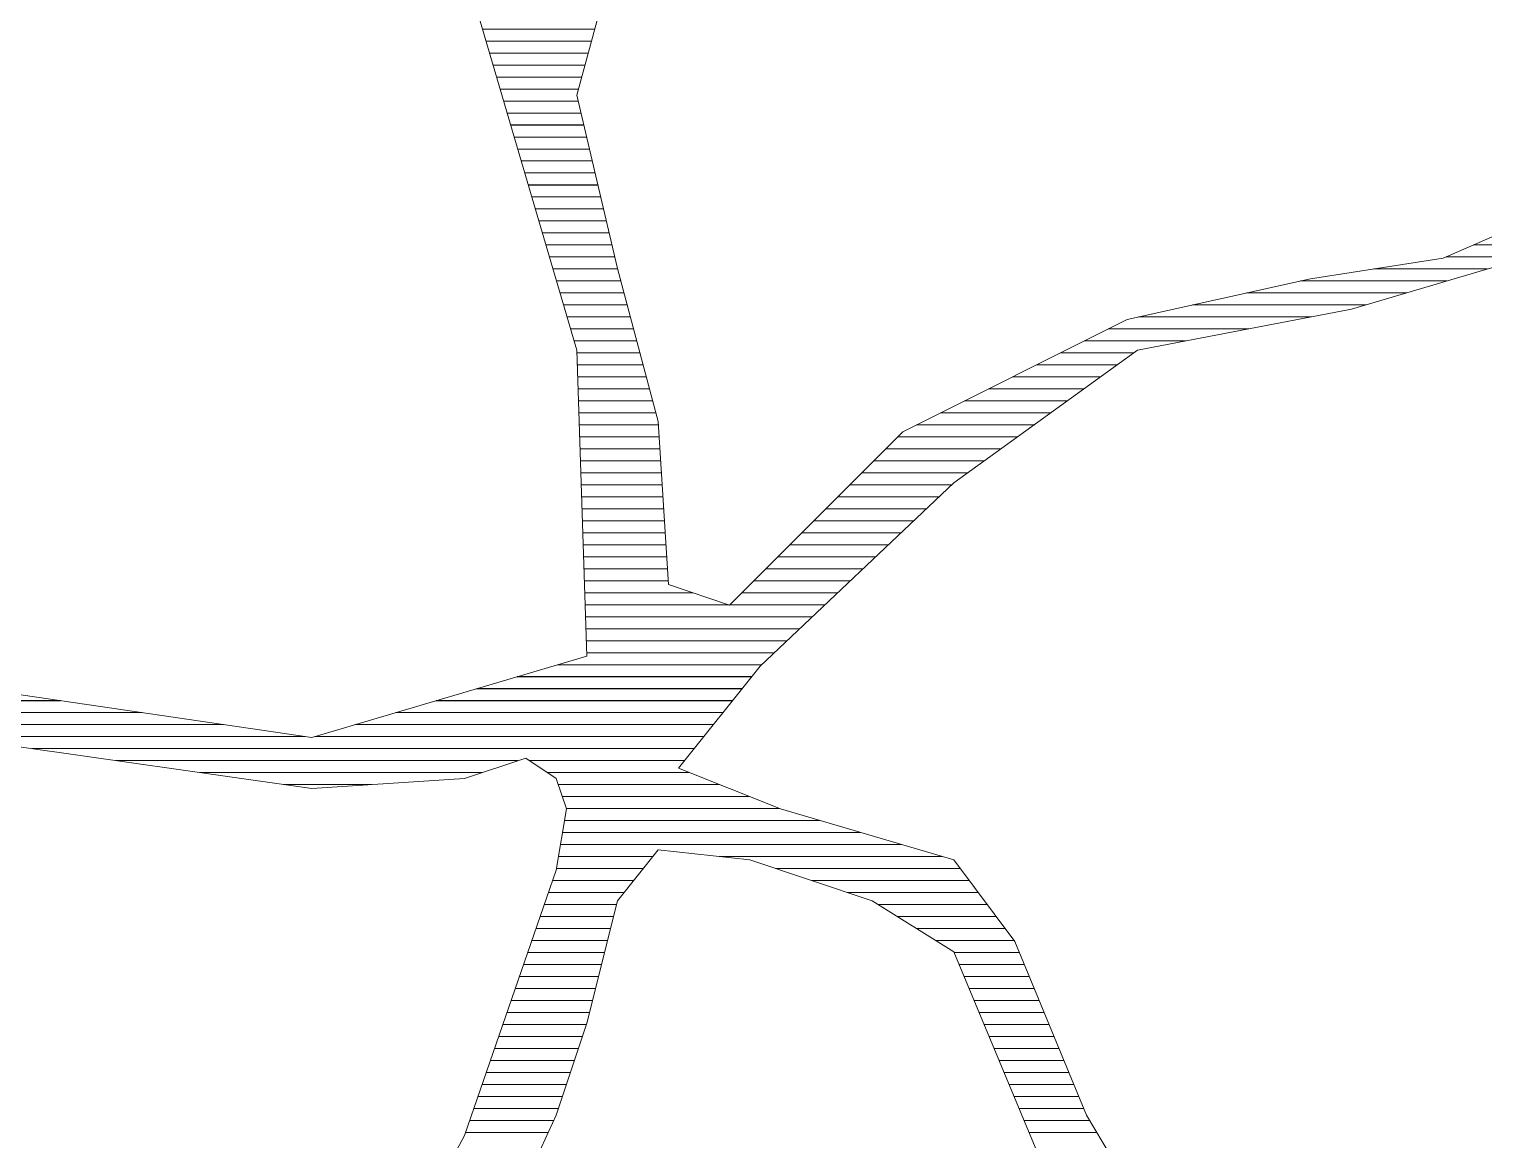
# Model space of a CAD drawing. Header units: centimetres. Extents: x 867 to 19881, y 2761 to 6151.
# Drawn here: x 2274.33 to 2297.76, y 4701.23 to 4719.11 of the extents above; entities that cross this region are included whole.
import ezdxf

# ---------------------------------------------------------------- set-up
doc = ezdxf.new("R2010")
doc.units = ezdxf.units.CM
doc.layers.add('PLAN TEFRİŞLER', color=7, linetype='Continuous', lineweight=0)

# ---------------------------------------------------------------- blocks, each defined once
blk = doc.blocks.new('*X64-flat-121')
at = {"color": 0}
for p, q in [((2865.85, 2783.32), (2881.03, 2783.32)), ((2866.32, 2781.69), (2880.59, 2781.69)), ((2866.8, 2780.07), (2880.15, 2780.07)), ((2867.28, 2778.44), (2879.7, 2778.44)), ((2867.75, 2776.81), (2879.26, 2776.81)), ((2868.23, 2775.19), (2878.82, 2775.19)), ((2868.7, 2773.56), (2878.78, 2773.56)), ((2869.18, 2771.93), (2879.16, 2771.93)), ((2869.66, 2770.31), (2879.55, 2770.31)), ((2870.13, 2768.68), (2879.93, 2768.68)), ((2870.61, 2767.05), (2880.31, 2767.05)), ((2871.09, 2765.43), (2880.69, 2765.43)), ((2871.56, 2763.8), (2881.08, 2763.8)), ((2872.04, 2762.17), (2881.46, 2762.17)), ((2872.51, 2760.55), (2881.84, 2760.55)), ((2872.99, 2758.92), (2882.23, 2758.92)), ((2873.47, 2757.29), (2882.61, 2757.29)), ((2873.94, 2755.67), (2882.99, 2755.67)), ((2874.42, 2754.04), (2883.37, 2754.04)), ((2874.89, 2752.41), (2883.76, 2752.41)), ((2996.59, 2752.41), (3007.68, 2752.41)), ((3000.31, 2754.04), (3013.17, 2754.04)), ((2875.37, 2750.79), (2884.14, 2750.79)), ((2986.79, 2750.79), (3002.19, 2750.79)), ((2875.85, 2749.16), (2884.57, 2749.16)), ((2976.82, 2749.16), (2996.7, 2749.16)), ((2876.32, 2747.53), (2885.01, 2747.53)), ((2969.5, 2747.53), (2991.21, 2747.53)), ((2876.8, 2745.91), (2885.44, 2745.91)), ((2877.27, 2744.28), (2885.88, 2744.28)), ((2954.86, 2744.28), (2978.29, 2744.28)), ((2962.18, 2745.91), (2985.72, 2745.91)), ((2877.75, 2742.65), (2886.31, 2742.65)), ((2950.74, 2742.65), (2969.75, 2742.65)), ((2878.23, 2741.03), (2886.74, 2741.03)), ((2947.48, 2741.03), (2961.21, 2741.03)), ((2878.6, 2739.4), (2887.18, 2739.4)), ((2944.23, 2739.4), (2954.15, 2739.4)), ((2878.66, 2737.77), (2887.61, 2737.77)), ((2940.98, 2737.77), (2951.9, 2737.77)), ((2878.71, 2736.15), (2888.05, 2736.15)), ((2878.77, 2734.52), (2888.48, 2734.52)), ((2934.47, 2734.52), (2947.39, 2734.52)), ((2937.72, 2736.15), (2949.64, 2736.15)), ((2878.82, 2732.89), (2888.91, 2732.89)), ((2931.22, 2732.89), (2945.14, 2732.89)), ((2878.88, 2731.27), (2889.35, 2731.27)), ((2927.96, 2731.27), (2942.89, 2731.27)), ((2878.93, 2729.64), (2889.69, 2729.64)), ((2924.71, 2729.64), (2940.63, 2729.64)), ((2878.98, 2728.01), (2889.79, 2728.01)), ((2922.16, 2728.01), (2938.38, 2728.01)), ((2879.04, 2726.39), (2889.89, 2726.39)), ((2879.09, 2724.76), (2889.99, 2724.76)), ((2918.9, 2724.76), (2933.88, 2724.76)), ((2920.53, 2726.39), (2936.13, 2726.39)), ((2879.15, 2723.13), (2890.09, 2723.13)), ((2917.28, 2723.13), (2931.62, 2723.13)), ((2879.2, 2721.5), (2890.2, 2721.5)), ((2915.65, 2721.5), (2929.47, 2721.5)), ((2879.25, 2719.88), (2890.3, 2719.88)), ((2914.02, 2719.88), (2927.75, 2719.88)), ((2879.31, 2718.25), (2890.4, 2718.25)), ((2879.36, 2716.62), (2890.5, 2716.62)), ((2910.77, 2716.62), (2924.32, 2716.62)), ((2912.4, 2718.25), (2926.03, 2718.25)), ((2879.42, 2715), (2890.6, 2715)), ((2909.14, 2715), (2922.6, 2715)), ((2879.47, 2713.37), (2890.7, 2713.37)), ((2907.52, 2713.37), (2920.88, 2713.37)), ((2879.53, 2711.74), (2890.81, 2711.74)), ((2905.89, 2711.74), (2919.17, 2711.74)), ((2879.58, 2710.12), (2890.91, 2710.12)), ((2904.26, 2710.12), (2917.45, 2710.12)), ((2879.63, 2708.49), (2891.01, 2708.49)), ((2879.69, 2706.86), (2894.34, 2706.86)), ((2901.01, 2706.86), (2914.01, 2706.86)), ((2902.64, 2708.49), (2915.73, 2708.49)), ((2879.74, 2705.24), (2899.22, 2705.24)), ((2899.38, 2705.24), (2912.3, 2705.24)), ((2879.8, 2703.61), (2910.58, 2703.61)), ((2879.85, 2701.98), (2908.86, 2701.98)), ((2879.91, 2700.36), (2907.15, 2700.36)), ((2876.01, 2697.1), (2903.71, 2697.1)), ((2879.96, 2698.73), (2905.43, 2698.73)), ((2870.52, 2695.48), (2902.36, 2695.48)), ((2865.03, 2693.85), (2901.06, 2693.85)), ((2790.87, 2692.22), (2808.54, 2692.22)), ((2859.54, 2692.22), (2899.75, 2692.22)), ((2791.95, 2690.6), (2819.6, 2690.6)), ((2854.05, 2690.6), (2898.45, 2690.6)), ((2793.03, 2688.97), (2830.67, 2688.97)), ((2794.12, 2687.34), (2841.73, 2687.34)), ((2843.07, 2687.34), (2895.85, 2687.34)), ((2848.56, 2688.97), (2897.15, 2688.97)), ((2804.67, 2685.72), (2894.55, 2685.72)), ((2816.06, 2684.09), (2870.61, 2684.09)), ((2872.21, 2684.09), (2893.25, 2684.09)), ((2827.44, 2682.46), (2865.73, 2682.46)), ((2874.65, 2682.46), (2893.92, 2682.46)), ((2838.83, 2680.84), (2850.75, 2680.84)), ((2876.11, 2680.84), (2897.99, 2680.84)), ((2876.65, 2679.21), (2902.05, 2679.21)), ((2877.19, 2677.58), (2906.12, 2677.58)), ((2876.95, 2675.96), (2911.6, 2675.96)), ((2876.68, 2674.33), (2917.13, 2674.33)), ((2876.4, 2672.7), (2922.66, 2672.7)), ((2875.86, 2669.45), (2887.62, 2669.45)), ((2876.13, 2671.08), (2888.92, 2671.08)), ((2897.92, 2671.08), (2928.19, 2671.08)), ((2905.59, 2669.45), (2930.65, 2669.45)), ((2875.34, 2667.82), (2886.32, 2667.82)), ((2910.47, 2667.82), (2931.87, 2667.82)), ((2874.78, 2666.2), (2885.02, 2666.2)), ((2915.35, 2666.2), (2933.09, 2666.2)), ((2874.21, 2664.57), (2884, 2664.57)), ((2919.52, 2664.57), (2934.31, 2664.57)), ((2873.65, 2662.94), (2883.59, 2662.94)), ((2922.12, 2662.94), (2935.53, 2662.94)), ((2872.52, 2659.69), (2882.78, 2659.69)), ((2873.09, 2661.32), (2883.18, 2661.32)), ((2924.73, 2661.32), (2936.75, 2661.32)), ((2927.33, 2659.69), (2937.97, 2659.69)), ((2871.96, 2658.06), (2882.37, 2658.06)), ((2929.82, 2658.06), (2938.69, 2658.06)), ((2871.4, 2656.44), (2881.96, 2656.44)), ((2930.49, 2656.44), (2939.36, 2656.44)), ((2870.83, 2654.81), (2881.56, 2654.81)), ((2931.17, 2654.81), (2940.03, 2654.81)), ((2869.71, 2651.56), (2880.74, 2651.56)), ((2870.27, 2653.18), (2881.15, 2653.18)), ((2931.85, 2653.18), (2940.69, 2653.18)), ((2932.53, 2651.56), (2941.36, 2651.56)), ((2869.14, 2649.93), (2880.34, 2649.93)), ((2933.21, 2649.93), (2942.03, 2649.93)), ((2868.58, 2648.3), (2879.92, 2648.3)), ((2933.88, 2648.3), (2942.7, 2648.3)), ((2868.02, 2646.68), (2879.37, 2646.68)), ((2934.56, 2646.68), (2943.37, 2646.68)), ((2867.46, 2645.05), (2878.83, 2645.05)), ((2935.24, 2645.05), (2944.04, 2645.05)), ((2866.33, 2641.8), (2877.75, 2641.8)), ((2866.89, 2643.42), (2878.29, 2643.42)), ((2935.92, 2643.42), (2944.71, 2643.42)), ((2936.59, 2641.8), (2945.38, 2641.8)), ((2865.77, 2640.17), (2877.21, 2640.17)), ((2937.27, 2640.17), (2946.05, 2640.17)), ((2865.2, 2638.54), (2876.66, 2638.54)), ((2937.95, 2638.54), (2946.72, 2638.54)), ((2864.64, 2636.92), (2876.12, 2636.92)), ((2938.63, 2636.92), (2947.39, 2636.92)), ((2864.08, 2635.29), (2875.48, 2635.29)), ((2939.31, 2635.29), (2948.2, 2635.29)), ((2863.51, 2633.66), (2874.73, 2633.66)), ((2939.98, 2633.66), (2949.18, 2633.66))]:
    blk.add_line(p, q, dxfattribs=at)
blk = doc.blocks.new('*X20')
at = {"color": 0}
for p, q in [((17.6203, 17.1), (17.7079, 17.1)), ((17.6232, 17.09), (17.7052, 17.09)), ((17.6261, 17.08), (17.7025, 17.08)), ((17.629, 17.07), (17.6998, 17.07)), ((17.632, 17.06), (17.697, 17.06)), ((17.6349, 17.05), (17.6968, 17.05)), ((17.6378, 17.04), (17.6992, 17.04)), ((17.6407, 17.03), (17.7015, 17.03)), ((17.6437, 17.02), (17.7039, 17.02)), ((17.6466, 17.01), (17.7062, 17.01)), ((17.6495, 17), (17.7086, 17)), ((17.6524, 16.99), (17.7109, 16.99)), ((17.6554, 16.98), (17.7133, 16.98)), ((17.6583, 16.97), (17.7156, 16.97)), ((17.6612, 16.96), (17.718, 16.96)), ((17.6642, 16.95), (17.7204, 16.95)), ((17.6671, 16.94), (17.7227, 16.94)), ((17.67, 16.93), (17.7251, 16.93)), ((17.6729, 16.92), (17.7274, 16.92)), ((18.4211, 16.92), (18.4892, 16.92)), ((18.4439, 16.93), (18.523, 16.93)), ((17.6759, 16.91), (17.7298, 16.91)), ((18.3608, 16.91), (18.4555, 16.91)), ((17.6788, 16.9), (17.7324, 16.9)), ((18.2995, 16.9), (18.4217, 16.9)), ((17.6817, 16.89), (17.7351, 16.89)), ((18.2545, 16.89), (18.388, 16.89)), ((17.6846, 16.88), (17.7378, 16.88)), ((17.6876, 16.87), (17.7404, 16.87)), ((18.1645, 16.87), (18.3086, 16.87)), ((18.2095, 16.88), (18.3542, 16.88)), ((17.6905, 16.86), (17.7431, 16.86)), ((18.1392, 16.86), (18.2561, 16.86)), ((17.6934, 16.85), (17.7458, 16.85)), ((18.1192, 16.85), (18.2036, 16.85)), ((17.6957, 16.84), (17.7484, 16.84)), ((18.0992, 16.84), (18.1601, 16.84)), ((17.6961, 16.83), (17.7511, 16.83)), ((18.0792, 16.83), (18.1463, 16.83)), ((17.6964, 16.82), (17.7538, 16.82)), ((17.6967, 16.81), (17.7564, 16.81)), ((18.0392, 16.81), (18.1186, 16.81)), ((18.0592, 16.82), (18.1324, 16.82)), ((17.6971, 16.8), (17.7591, 16.8)), ((18.0192, 16.8), (18.1047, 16.8)), ((17.6974, 16.79), (17.7618, 16.79)), ((17.9992, 16.79), (18.0909, 16.79)), ((17.6977, 16.78), (17.7639, 16.78)), ((17.9792, 16.78), (18.0771, 16.78)), ((17.6981, 16.77), (17.7645, 16.77)), ((17.9635, 16.77), (18.0632, 16.77)), ((17.6984, 16.76), (17.7651, 16.76)), ((17.6987, 16.75), (17.7657, 16.75)), ((17.9435, 16.75), (18.0355, 16.75)), ((17.9535, 16.76), (18.0494, 16.76)), ((17.6991, 16.74), (17.7664, 16.74)), ((17.9335, 16.74), (18.0217, 16.74)), ((17.6994, 16.73), (17.767, 16.73)), ((17.9235, 16.73), (18.0084, 16.73)), ((17.6997, 16.72), (17.7676, 16.72)), ((17.9135, 16.72), (17.9979, 16.72)), ((17.7001, 16.71), (17.7682, 16.71)), ((17.7004, 16.7), (17.7689, 16.7)), ((17.8935, 16.7), (17.9768, 16.7)), ((17.9035, 16.71), (17.9873, 16.71)), ((17.7007, 16.69), (17.7695, 16.69)), ((17.8835, 16.69), (17.9662, 16.69)), ((17.7011, 16.68), (17.7701, 16.68)), ((17.8735, 16.68), (17.9556, 16.68)), ((17.7014, 16.67), (17.7707, 16.67)), ((17.8635, 16.67), (17.9451, 16.67)), ((17.7017, 16.66), (17.7714, 16.66)), ((17.8535, 16.66), (17.9345, 16.66)), ((17.7021, 16.65), (17.772, 16.65)), ((17.7024, 16.64), (17.7924, 16.64)), ((17.8335, 16.64), (17.9134, 16.64)), ((17.8435, 16.65), (17.924, 16.65)), ((17.7027, 16.63), (17.8224, 16.63)), ((17.8235, 16.63), (17.9029, 16.63)), ((17.7031, 16.62), (17.8923, 16.62)), ((17.7034, 16.61), (17.8818, 16.61)), ((17.7037, 16.6), (17.8712, 16.6)), ((17.6798, 16.58), (17.8501, 16.58)), ((17.7041, 16.59), (17.8606, 16.59)), ((17.646, 16.57), (17.8418, 16.57)), ((17.6123, 16.56), (17.8338, 16.56)), ((17.1564, 16.55), (17.2651, 16.55)), ((17.5785, 16.55), (17.8258, 16.55)), ((17.163, 16.54), (17.3331, 16.54)), ((17.5448, 16.54), (17.8178, 16.54)), ((17.1697, 16.53), (17.401, 16.53)), ((17.1764, 16.52), (17.469, 16.52)), ((17.4773, 16.52), (17.8018, 16.52)), ((17.511, 16.53), (17.8098, 16.53)), ((17.2412, 16.51), (17.7938, 16.51)), ((17.3112, 16.5), (17.6466, 16.5)), ((17.6564, 16.5), (17.7858, 16.5)), ((17.3812, 16.49), (17.6166, 16.49)), ((17.6714, 16.49), (17.7899, 16.49)), ((17.4512, 16.48), (17.5245, 16.48)), ((17.6804, 16.48), (17.8149, 16.48)), ((17.6837, 16.47), (17.8399, 16.47)), ((17.687, 16.46), (17.8649, 16.46)), ((17.6855, 16.45), (17.8986, 16.45)), ((17.6839, 16.44), (17.9326, 16.44)), ((17.6822, 16.43), (17.9666, 16.43)), ((17.6789, 16.41), (17.7512, 16.41)), ((17.6805, 16.42), (17.7592, 16.42)), ((17.8145, 16.42), (18.0006, 16.42)), ((17.8617, 16.41), (18.0157, 16.41)), ((17.6757, 16.4), (17.7432, 16.4)), ((17.8916, 16.4), (18.0232, 16.4)), ((17.6722, 16.39), (17.7352, 16.39)), ((17.9216, 16.39), (18.0307, 16.39)), ((17.6687, 16.38), (17.7289, 16.38)), ((17.9473, 16.38), (18.0382, 16.38)), ((17.6653, 16.37), (17.7264, 16.37)), ((17.9633, 16.37), (18.0457, 16.37)), ((17.6584, 16.35), (17.7214, 16.35)), ((17.6618, 16.36), (17.7239, 16.36)), ((17.9793, 16.36), (18.0532, 16.36)), ((17.9953, 16.35), (18.0607, 16.35)), ((17.6549, 16.34), (17.7189, 16.34)), ((18.0106, 16.34), (18.0651, 16.34)), ((17.6514, 16.33), (17.7164, 16.33)), ((18.0147, 16.33), (18.0692, 16.33)), ((17.648, 16.32), (17.7139, 16.32)), ((18.0189, 16.32), (18.0733, 16.32)), ((17.6411, 16.3), (17.7089, 16.3)), ((17.6445, 16.31), (17.7114, 16.31)), ((18.0231, 16.31), (18.0774, 16.31)), ((18.0272, 16.3), (18.0816, 16.3)), ((17.6376, 16.29), (17.7064, 16.29)), ((18.0314, 16.29), (18.0857, 16.29)), ((17.6341, 16.28), (17.7038, 16.28)), ((18.0356, 16.28), (18.0898, 16.28)), ((17.6307, 16.27), (17.7005, 16.27)), ((18.0397, 16.27), (18.0939, 16.27)), ((17.6272, 16.26), (17.6971, 16.26)), ((18.0439, 16.26), (18.098, 16.26)), ((17.6203, 16.24), (17.6905, 16.24)), ((17.6237, 16.25), (17.6938, 16.25)), ((18.0481, 16.25), (18.1021, 16.25)), ((18.0522, 16.24), (18.1063, 16.24)), ((17.6168, 16.23), (17.6871, 16.23)), ((18.0564, 16.23), (18.1104, 16.23)), ((17.6134, 16.22), (17.6838, 16.22)), ((18.0606, 16.22), (18.1145, 16.22)), ((17.6099, 16.21), (17.6805, 16.21)), ((18.0647, 16.21), (18.1186, 16.21)), ((17.6064, 16.2), (17.6766, 16.2)), ((18.0689, 16.2), (18.1236, 16.2)), ((17.603, 16.19), (17.6719, 16.19)), ((18.0731, 16.19), (18.1296, 16.19))]:
    blk.add_line(p, q, dxfattribs=at)

msp = doc.modelspace()

# ---------------------------------------------------------------- linework, layer by layer
at = {"layer": 'PLAN TEFRİŞLER', "color": 252, "lineweight": 0, "true_color": 0x939598}
for p, q in [((2281.177, 4720.675, -156.65), (2283.148, 4713.943, -156.65)), ((2281.177, 4720.675), (2283.148, 4713.943)), ((2283.148, 4718.048, -156.65), (2283.64, 4719.854, -156.65)), ((2283.148, 4718.048), (2283.64, 4719.854)), ((2283.805, 4715.256, -156.65), (2283.148, 4718.048, -156.65)), ((2283.805, 4715.256), (2283.148, 4718.048)), ((2299.732, 4716.57, -156.65), (2297.105, 4715.421, -156.65)), ((2299.732, 4716.57), (2297.105, 4715.421)), ((2295.627, 4714.6, -156.65), (2300.06, 4715.913, -156.65)), ((2295.627, 4714.6), (2300.06, 4715.913)), ((2284.461, 4712.793, -156.65), (2283.805, 4715.256, -156.65)), ((2284.461, 4712.793), (2283.805, 4715.256)), ((2297.105, 4715.421, -156.65), (2294.97, 4715.092, -156.65)), ((2297.105, 4715.421), (2294.97, 4715.092)), ((2294.97, 4715.092, -156.65), (2292.015, 4714.435, -156.65)), ((2294.97, 4715.092), (2292.015, 4714.435)), ((2292.179, 4713.943, -156.65), (2295.627, 4714.6, -156.65)), ((2292.179, 4713.943), (2295.627, 4714.6)), ((2292.015, 4714.435, -156.65), (2288.402, 4712.629, -156.65)), ((2292.015, 4714.435), (2288.402, 4712.629)), ((2283.148, 4713.943, -156.65), (2283.312, 4709.017, -156.65)), ((2283.148, 4713.943), (2283.312, 4709.017)), ((2289.223, 4711.808, -156.65), (2292.179, 4713.943, -156.65)), ((2289.223, 4711.808), (2292.179, 4713.943)), ((2284.626, 4710.166, -156.65), (2284.461, 4712.793, -156.65)), ((2284.626, 4710.166), (2284.461, 4712.793)), ((2288.402, 4712.629, -156.65), (2285.611, 4709.838, -156.65)), ((2288.402, 4712.629), (2285.611, 4709.838)), ((2286.103, 4708.852, -156.65), (2289.223, 4711.808, -156.65)), ((2286.103, 4708.852), (2289.223, 4711.808)), ((2285.611, 4709.838, -156.65), (2284.626, 4710.166, -156.65)), ((2285.611, 4709.838), (2284.626, 4710.166)), ((2283.312, 4709.017, -156.65), (2278.879, 4707.703, -156.65)), ((2283.312, 4709.017), (2278.879, 4707.703)), ((2284.79, 4707.21, -156.65), (2286.103, 4708.852, -156.65)), ((2284.79, 4707.21), (2286.103, 4708.852)), ((2278.879, 4707.703, -156.65), (2273.296, 4708.524, -156.65)), ((2278.879, 4707.703), (2273.296, 4708.524)), ((2273.132, 4707.703, -156.65), (2278.879, 4706.882, -156.65)), ((2273.132, 4707.703), (2278.879, 4706.882)), ((2281.342, 4707.046, -156.65), (2282.327, 4707.375, -156.65)), ((2281.342, 4707.046), (2282.327, 4707.375)), ((2282.327, 4707.375, -156.65), (2282.819, 4707.046, -156.65)), ((2282.327, 4707.375), (2282.819, 4707.046)), ((2278.879, 4706.882, -156.65), (2281.342, 4707.046, -156.65)), ((2278.879, 4706.882), (2281.342, 4707.046)), ((2282.819, 4707.046, -156.65), (2282.984, 4706.554, -156.65)), ((2282.819, 4707.046), (2282.984, 4706.554)), ((2286.432, 4706.554, -156.65), (2284.79, 4707.21, -156.65)), ((2286.432, 4706.554), (2284.79, 4707.21)), ((2282.984, 4706.554, -156.65), (2282.819, 4705.568, -156.65)), ((2282.984, 4706.554), (2282.819, 4705.568)), ((2289.223, 4705.733, -156.65), (2286.432, 4706.554, -156.65)), ((2289.223, 4705.733), (2286.432, 4706.554)), ((2283.805, 4705.076, -156.65), (2284.461, 4705.897, -156.65)), ((2283.805, 4705.076), (2284.461, 4705.897)), ((2284.461, 4705.897, -156.65), (2285.939, 4705.733, -156.65)), ((2284.461, 4705.897), (2285.939, 4705.733)), ((2285.939, 4705.733, -156.65), (2287.91, 4705.076, -156.65)), ((2285.939, 4705.733), (2287.91, 4705.076)), ((2290.208, 4704.419, -156.65), (2289.223, 4705.733, -156.65)), ((2290.208, 4704.419), (2289.223, 4705.733)), ((2282.819, 4705.568, -156.65), (2281.342, 4701.299, -156.65)), ((2282.819, 4705.568), (2281.342, 4701.299)), ((2283.312, 4703.105, -156.65), (2283.805, 4705.076, -156.65)), ((2283.312, 4703.105), (2283.805, 4705.076)), ((2287.91, 4705.076, -156.65), (2289.223, 4704.255, -156.65)), ((2287.91, 4705.076), (2289.223, 4704.255)), ((2289.223, 4704.255, -156.65), (2290.865, 4700.314, -156.65)), ((2289.223, 4704.255), (2290.865, 4700.314)), ((2291.358, 4701.627, -156.65), (2290.208, 4704.419, -156.65)), ((2291.358, 4701.627), (2290.208, 4704.419)), ((2282.819, 4701.627, -156.65), (2283.312, 4703.105, -156.65)), ((2282.819, 4701.627), (2283.312, 4703.105)), ((2281.834, 4699.493, -156.65), (2282.819, 4701.627, -156.65)), ((2281.834, 4699.493), (2282.819, 4701.627)), ((2292.836, 4699.164, -156.65), (2291.358, 4701.627, -156.65)), ((2292.836, 4699.164), (2291.358, 4701.627)), ((2281.342, 4701.299, -156.65), (2280.028, 4698.836, -156.65)), ((2281.342, 4701.299), (2280.028, 4698.836))]:
    msp.add_line(p, q, dxfattribs=at)

# ---------------------------------------------------------------- block references
for name, xscale, yscale, zscale in [('*X64-flat-121', 0.1186971696443158, 0.1186971696443158, 0.1186971696443158), ('*X20', 19.30872317630145, 19.30872317630145, 19.30872317630145)]:
    msp.add_blockref(name, (1941.467, 4388.739), dxfattribs=dict(at, xscale=xscale, yscale=yscale, zscale=zscale))

doc.saveas('drawing.dxf')
